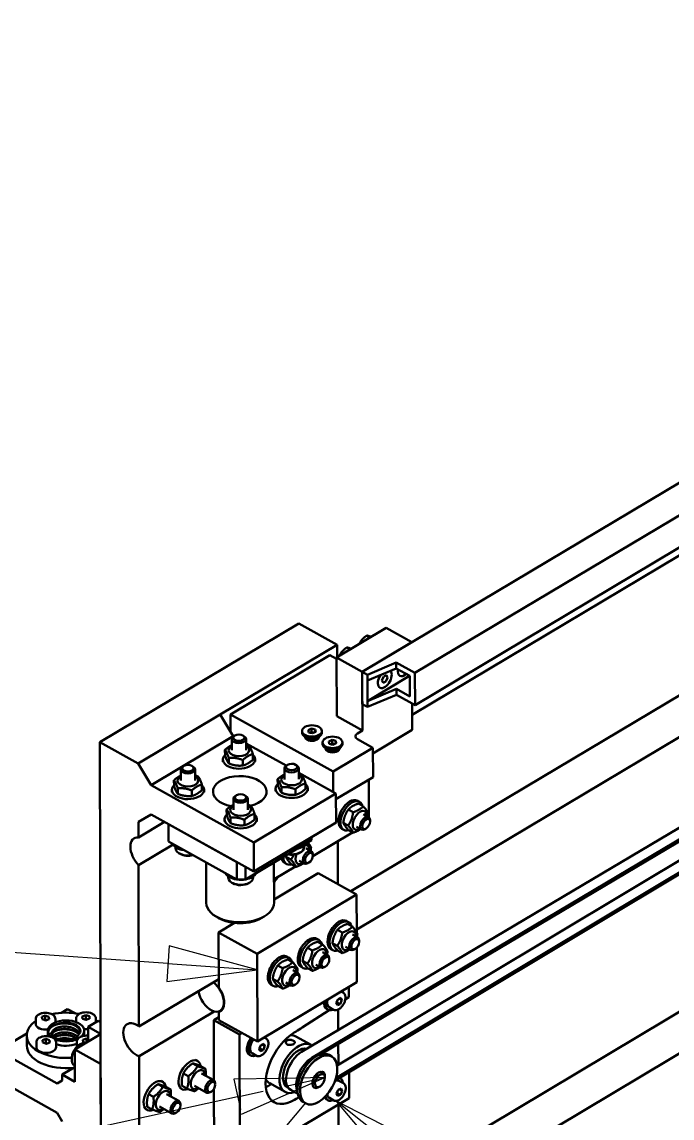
# Model space of a CAD drawing. Header units: millimetres. Extents: x -1901 to 2520, y -3919 to 1782.
# Drawn here: x 1790.1 to 1899.2, y 618.1 to 801.9 of the extents above; entities that cross this region are included whole.
import ezdxf

# ---------------------------------------------------------------- set-up
doc = ezdxf.new("R2010")
doc.units = ezdxf.units.MM
doc.header["$LTSCALE"] = 6
doc.layers.add('Symbol (ISO)', color=7, linetype='Continuous', lineweight=25)
doc.layers.add('Visible (ISO)', color=7, linetype='Continuous', lineweight=50)

# ---------------------------------------------------------------- blocks, each defined once
blk = doc.blocks.new('Balloon20')
at = {"layer": 'Symbol (ISO)'}
for p, q in [((302.432, 107.33), (282.254, 108.77)), ((302.468, 107.828), (302.397, 106.831)), ((304.926, 107.152), (302.468, 107.828)), ((302.432, 107.33), (304.926, 107.152)), ((302.397, 106.831), (304.926, 107.152))]:
    blk.add_line(p, q, dxfattribs=at)
at = {"layer": 'Symbol (ISO)', "flags": 128}
blk.add_lwpolyline([(302.397, 106.831), (304.926, 107.152)], dxfattribs=at)
at = {"layer": 'Symbol (ISO)'}
blk.add_solid([(302.397, 106.831), (304.926, 107.152), (302.468, 107.828), (302.397, 106.831)], dxfattribs=at)
blk = doc.blocks.new('Balloon21')
at = {"layer": 'Symbol (ISO)', "flags": 128}
blk.add_lwpolyline([(304.651, 101.48), (306.284, 103.438)], dxfattribs=at)
at = {"layer": 'Symbol (ISO)'}
blk.add_solid([(304.651, 101.48), (306.284, 103.438), (304.024, 102.258), (304.651, 101.48)], dxfattribs=at)
blk = doc.blocks.new('Balloon23')
at = {"layer": 'Symbol (ISO)'}
for p, q in [((305.536, 104.12), (304.272, 104.097)), ((304.272, 104.097), (304.458, 103.251)), ((306.821, 104.144), (305.604, 104.122)), ((305.772, 103.914), (306.821, 104.144)), ((305.909, 103.744), (306.821, 104.144)), ((304.379, 103.609), (283.775, 99.096)), ((304.379, 103.609), (305.097, 103.766))]:
    blk.add_line(p, q, dxfattribs=at)
at = {"layer": 'Symbol (ISO)', "flags": 128}
blk.add_lwpolyline([(304.486, 103.121), (306.821, 104.144)], dxfattribs=at)
at = {"layer": 'Symbol (ISO)'}
blk.add_solid([(304.486, 103.121), (306.821, 104.144), (304.272, 104.097), (304.486, 103.121)], dxfattribs=at)
blk = doc.blocks.new('Balloon30')
at = {"layer": 'Symbol (ISO)'}
for p, q in [((309.083, 101.938), (307.126, 103.493)), ((309.394, 102.33), (307.126, 103.493)), ((307.126, 103.493), (308.773, 101.547))]:
    blk.add_line(p, q, dxfattribs=at)
at = {"layer": 'Symbol (ISO)', "flags": 128}
blk.add_lwpolyline([(309.394, 102.33), (307.126, 103.493)], dxfattribs=at)
at = {"layer": 'Symbol (ISO)'}
blk.add_solid([(309.394, 102.33), (307.126, 103.493), (308.773, 101.547), (309.394, 102.33)], dxfattribs=at)

msp = doc.modelspace()

# ---------------------------------------------------------------- linework, layer by layer
at = {"layer": 'Visible (ISO)'}
for p, q in [((1847.187, 692.902), (2029.999, 801.903)), ((1856.039, 692.719), (2034.741, 799.269)), ((1856.054, 687.322), (2034.755, 793.872)), ((1982.797, 761.581), (1855.568, 685.721)), ((1994.586, 745.142), (1845.266, 656.11)), ((1997.659, 739.989), (1846.259, 649.717)), ((1837.005, 629.159), (1997.009, 724.115)), ((1838.729, 628.201), (1998.733, 723.157)), ((1840.082, 628.71), (1998.99, 723.014)), ((2000.235, 718.788), (1842.639, 624.383)), ((1999.979, 718.93), (1842.759, 624.75)), ((1998.859, 720.249), (1842.974, 626.869)), ((1836.528, 701.044), (1803.137, 681.136)), ((1836.528, 701.044), (1842.993, 697.453)), ((1851.225, 700.274), (1842.877, 695.297)), ((1848.538, 698.672), (1847.956, 698.995)), ((1855.535, 697.879), (1851.225, 700.274)), ((1842.993, 697.453), (1823.377, 685.756)), ((1842.999, 695.37), (1842.993, 697.453)), ((1845.199, 696.681), (1844.617, 697.004)), ((1846.806, 697.64), (1846.727, 697.684)), ((1847.187, 692.902), (1855.535, 697.879)), ((1841.769, 695.729), (1825.073, 685.775)), ((1842.878, 695.113), (1841.769, 695.729)), ((1842.877, 695.297), (1847.187, 692.902)), ((1842.904, 685.484), (1842.877, 695.297)), ((1843.467, 695.649), (1843.388, 695.693)), ((1848.05, 692.423), (1852.908, 694.458)), ((1852.911, 693.477), (1848.052, 691.442)), ((1852.908, 694.458), (1856.039, 692.719)), ((1852.908, 694.458), (1852.911, 693.477)), ((1855.18, 692.217), (1852.911, 693.477)), ((1847.214, 683.089), (1847.187, 692.902)), ((1847.187, 692.902), (1848.05, 692.423)), ((1847.202, 687.505), (1847.187, 692.902)), ((1848.052, 691.442), (1848.05, 692.423)), ((1848.062, 688.008), (1848.052, 691.442)), ((1848.062, 688.008), (1855.149, 692.234)), ((1850.501, 691.509), (1850.798, 692.132)), ((1850.681, 691.089), (1850.501, 691.509)), ((1851.158, 691.292), (1850.681, 691.089)), ((1850.798, 692.132), (1851.275, 692.335)), ((1851.455, 691.915), (1851.158, 691.292)), ((1851.275, 692.335), (1851.455, 691.915)), ((1855.189, 688.782), (1855.18, 692.217)), ((1856.039, 692.719), (1856.054, 687.322)), ((1848.062, 688.008), (1852.92, 690.043)), ((1852.92, 690.043), (1855.189, 688.782)), ((1852.92, 690.043), (1852.923, 689.061)), ((1848.064, 687.026), (1848.062, 688.008)), ((1852.923, 689.061), (1848.064, 687.026)), ((1856.054, 687.322), (1852.923, 689.061)), ((1855.563, 687.595), (1855.575, 683.16)), ((1823.377, 685.756), (1809.603, 677.544)), ((1825.538, 682.106), (1823.377, 685.756)), ((1825.081, 682.878), (1825.073, 685.775)), ((1825.073, 685.775), (1842.315, 676.197)), ((1848.064, 687.026), (1847.202, 687.505)), ((1847.214, 683.089), (1842.904, 685.484)), ((1811.765, 673.893), (1825.538, 682.106)), ((1825.538, 682.106), (1825.565, 682.091)), ((1825.825, 682.247), (1825.642, 682.14)), ((1827.164, 682.251), (1827.347, 682.145)), ((1837.093, 682.996), (1837.093, 682.706)), ((1838.119, 681.721), (1837.577, 682.034)), ((1838.114, 683.15), (1838.662, 683.395)), ((1838.206, 682.755), (1838.114, 683.15)), ((1838.847, 682.605), (1838.206, 682.755)), ((1838.662, 683.395), (1839.303, 683.245)), ((1838.664, 682.855), (1838.662, 683.395)), ((1839.396, 682.85), (1838.847, 682.605)), ((1839.304, 682.809), (1839.303, 683.245)), ((1839.303, 683.245), (1839.396, 682.85)), ((1839.397, 681.725), (1839.938, 682.04)), ((1840.417, 683.005), (1840.417, 682.715)), ((1846.379, 682.592), (1847.214, 683.089)), ((1855.575, 683.16), (1848.995, 679.237)), ((1979.951, 683.325), (1849.596, 605.602)), ((1803.137, 681.136), (1809.603, 677.544)), ((1803.137, 681.136), (1803.431, 573.194)), ((1825.301, 679.789), (1825.296, 681.653)), ((1827.701, 679.795), (1827.696, 681.66)), ((1827.698, 680.906), (1834.404, 677.18)), ((1837.858, 681.872), (1837.859, 681.559)), ((1839.658, 681.877), (1839.659, 681.564)), ((1840.541, 681.08), (1840.542, 680.79)), ((1841.571, 681.247), (1842.133, 681.481)), ((1841.641, 680.85), (1841.571, 681.247)), ((1842.273, 680.688), (1841.641, 680.85)), ((1842.134, 680.941), (1842.133, 681.481)), ((1842.133, 681.481), (1842.765, 681.319)), ((1842.835, 680.922), (1842.273, 680.688)), ((1842.315, 676.197), (1848.993, 680.178)), ((1842.765, 681.319), (1842.766, 680.893)), ((1842.765, 681.319), (1842.835, 680.922)), ((1843.865, 681.089), (1843.866, 680.799)), ((1848.993, 680.178), (1846.407, 681.615)), ((1849.006, 675.272), (1848.993, 680.178)), ((1824.16, 679.825), (1824.162, 678.902)), ((1824.787, 678.478), (1824.79, 677.555)), ((1828.844, 679.112), (1828.847, 678.188)), ((1841.567, 679.805), (1841.025, 680.118)), ((1841.306, 679.956), (1841.307, 679.644)), ((1842.846, 679.809), (1843.386, 680.125)), ((1843.106, 679.961), (1843.107, 679.649)), ((1809.603, 677.544), (1811.765, 673.893)), ((1816.742, 674.685), (1816.737, 676.55)), ((1817.266, 677.144), (1817.083, 677.037)), ((1818.605, 677.147), (1818.788, 677.042)), ((1819.142, 674.692), (1819.137, 676.556)), ((1823.806, 677.836), (1823.805, 678.214)), ((1827.13, 678.121), (1827.132, 677.198)), ((1829.206, 677.851), (1829.205, 678.229)), ((1834.14, 674.878), (1834.135, 676.743)), ((1834.664, 677.337), (1834.481, 677.23)), ((1836.003, 677.34), (1836.186, 677.234)), ((1836.54, 674.885), (1836.535, 676.749)), ((1983.023, 678.172), (1850.577, 599.201)), ((1815.601, 674.722), (1815.603, 673.799)), ((1832.998, 674.915), (1833.001, 673.992)), ((1836.537, 675.996), (1842.78, 672.527)), ((1842.324, 672.78), (1842.315, 676.197)), ((1842.783, 671.561), (1849.006, 675.272)), ((1848.298, 668.525), (1848.281, 674.84)), ((1811.765, 673.893), (1829.006, 664.315)), ((1815.247, 672.733), (1815.246, 673.111)), ((1816.228, 673.375), (1816.231, 672.452)), ((1818.571, 673.018), (1818.573, 672.095)), ((1820.285, 674.008), (1820.288, 673.085)), ((1820.647, 672.748), (1820.646, 673.126)), ((1832.645, 672.926), (1832.644, 673.304)), ((1833.626, 673.568), (1833.629, 672.645)), ((1835.968, 673.211), (1835.971, 672.288)), ((1837.683, 674.201), (1837.686, 673.278)), ((1838.045, 672.941), (1838.044, 673.319)), ((1825.581, 669.775), (1825.576, 671.639)), ((1826.105, 672.233), (1825.922, 672.127)), ((1827.444, 672.237), (1827.627, 672.131)), ((1827.981, 669.782), (1827.976, 671.646)), ((1842.78, 672.527), (1829.006, 664.315)), ((1842.793, 667.621), (1842.78, 672.527)), ((1846.386, 671.309), (1846.731, 671.117)), ((1824.44, 669.812), (1824.442, 668.889)), ((1845.667, 669.363), (1844.856, 669.813)), ((1847.354, 670.369), (1846.543, 670.819)), ((1811.778, 668.987), (1809.63, 667.731)), ((1809.63, 667.731), (1809.637, 665.153)), ((1809.637, 665.153), (1813.998, 667.753)), ((1811.778, 668.987), (1829.02, 659.408)), ((1814.658, 665.273), (1814.652, 667.39)), ((1814.681, 664.435), (1814.673, 667.379)), ((1814.673, 667.379), (1826.125, 661.017)), ((1824.086, 667.823), (1824.085, 668.201)), ((1825.067, 668.465), (1825.07, 667.542)), ((1827.41, 668.108), (1827.412, 667.185)), ((1829.02, 659.408), (1842.793, 667.621)), ((1829.124, 669.098), (1829.127, 668.175)), ((1829.486, 667.838), (1829.485, 668.216)), ((1844.829, 667.143), (1844.017, 667.593)), ((1847.382, 669.04), (1848.244, 668.561)), ((1848.502, 667.822), (1848.496, 668.038)), ((1838.9, 662), (1845.579, 665.983)), ((1843.764, 666.588), (1844.109, 666.397)), ((1845.677, 665.928), (1844.866, 666.379)), ((1846.217, 666.942), (1847.079, 666.463)), ((1847.842, 666.635), (1847.656, 666.526)), ((1815.441, 663.949), (1809.649, 660.496)), ((1814.658, 665.273), (1814.681, 664.435)), ((1814.681, 664.435), (1826.133, 658.073)), ((1827.589, 658.089), (1838.678, 664.701)), ((1829.006, 664.315), (1829.02, 659.408)), ((1837.471, 663.519), (1837.47, 663.719)), ((1838.678, 664.701), (1838.677, 665.166)), ((1843.102, 657.312), (1843.083, 664.494)), ((1815.873, 663.315), (1815.873, 663.515)), ((1816.654, 662.367), (1816.484, 662.465)), ((1835.229, 661.419), (1834.418, 661.869)), ((1836.695, 662.567), (1836.865, 662.666)), ((1837.782, 663.316), (1838.645, 662.837)), ((1838.902, 662.098), (1838.896, 662.314)), ((1809.649, 660.496), (1809.723, 633.411)), ((1820.979, 660.936), (1820.997, 654.177)), ((1826.133, 658.073), (1826.125, 661.017)), ((1827.589, 658.089), (1827.583, 660.207)), ((1832.379, 660.945), (1832.397, 654.208)), ((1832.386, 658.116), (1835.979, 660.259)), ((1834.164, 660.865), (1834.509, 660.673)), ((1836.077, 660.205), (1835.266, 660.655)), ((1836.617, 661.218), (1837.479, 660.739)), ((1838.242, 660.911), (1838.056, 660.802)), ((1824.712, 658.404), (1824.711, 658.605)), ((1828.912, 658.416), (1828.911, 658.616)), ((1839.778, 659.159), (1832.395, 654.757)), ((1839.778, 659.159), (1846.243, 655.567)), ((1825.493, 657.456), (1825.323, 657.555)), ((1826.133, 658.073), (1827.589, 658.089)), ((1828.136, 657.464), (1828.306, 657.563)), ((1846.243, 655.567), (1829.548, 645.613)), ((1846.26, 649.235), (1846.243, 655.567)), ((1823.081, 651.626), (1822.654, 651.872)), ((1825.78, 650.813), (1823.082, 649.204)), ((1830.327, 651.646), (1830.752, 651.894)), ((1844.56, 651.136), (1844.905, 650.945)), ((1823.082, 649.204), (1823.108, 639.973)), ((1823.082, 649.204), (1829.548, 645.613)), ((1843.841, 649.19), (1843.03, 649.641)), ((1845.528, 650.196), (1844.716, 650.647)), ((1839.552, 648.15), (1839.896, 647.958)), ((1840.519, 647.21), (1839.708, 647.661)), ((1843.002, 646.97), (1842.191, 647.421)), ((1845.556, 648.867), (1846.418, 648.388)), ((1846.675, 647.649), (1846.669, 647.865)), ((1829.548, 645.613), (1829.588, 630.893)), ((1838.832, 646.204), (1838.021, 646.655)), ((1840.547, 645.881), (1841.409, 645.402)), ((1841.938, 646.416), (1842.282, 646.224)), ((1843.85, 645.756), (1843.039, 646.207)), ((1844.39, 646.769), (1845.252, 646.29)), ((1846.016, 646.462), (1845.829, 646.353)), ((1846.283, 640.848), (1846.267, 646.668)), ((1833.824, 643.218), (1833.012, 643.668)), ((1834.543, 645.164), (1834.888, 644.972)), ((1835.51, 644.224), (1834.699, 644.674)), ((1836.929, 643.43), (1837.274, 643.238)), ((1837.994, 643.984), (1837.182, 644.435)), ((1839.382, 643.783), (1840.244, 643.304)), ((1841.007, 643.476), (1840.821, 643.367)), ((1841.667, 644.663), (1841.661, 644.879)), ((1835.539, 642.895), (1836.401, 642.416)), ((1836.658, 641.677), (1836.652, 641.892)), ((1838.842, 642.77), (1838.031, 643.22)), ((1809.723, 633.411), (1823.104, 641.39)), ((1829.588, 630.893), (1846.283, 640.848)), ((1831.921, 640.443), (1832.265, 640.252)), ((1832.985, 640.998), (1832.174, 641.448)), ((1833.833, 639.783), (1833.022, 640.234)), ((1834.373, 640.797), (1835.235, 640.318)), ((1835.999, 640.489), (1835.812, 640.381)), ((1844.949, 638.368), (1844.945, 640.05)), ((1842.833, 637.42), (1843.13, 638.043)), ((1843.13, 638.043), (1843.607, 638.246)), ((1843.281, 638.107), (1843.787, 637.826)), ((1843.607, 638.246), (1843.787, 637.826)), ((1843.982, 639.138), (1843.688, 639.301)), ((1844.949, 638.368), (1844.353, 637.977)), ((1796.708, 635.731), (1797.749, 636.352)), ((1798.989, 635.663), (1797.749, 636.352)), ((1823.119, 635.866), (1823.641, 636.177)), ((1823.729, 636.284), (1823.356, 636.061)), ((1841.629, 636.193), (1837.124, 633.241)), ((1841.428, 636.267), (1841.213, 636.386)), ((1842.379, 636.253), (1841.647, 636.66)), ((1843.013, 637.001), (1842.833, 637.42)), ((1842.889, 637.538), (1843.49, 637.204)), ((1843.49, 637.204), (1843.013, 637.001)), ((1843.169, 632.817), (1843.16, 636.276)), ((1843.787, 637.826), (1843.49, 637.204)), ((1792.391, 634.706), (1792.393, 633.871)), ((1793.423, 635.037), (1794.004, 635.255)), ((1793.459, 634.639), (1793.423, 635.037)), ((1794.076, 634.459), (1793.459, 634.639)), ((1794.004, 635.255), (1794.621, 635.076)), ((1794.006, 634.519), (1794.004, 635.255)), ((1794.657, 634.677), (1794.076, 634.459)), ((1794.621, 635.076), (1794.657, 634.677)), ((1794.622, 634.664), (1794.621, 635.076)), ((1795.691, 634.715), (1795.692, 634.119)), ((1799.178, 634.781), (1799.18, 634.168)), ((1800.21, 635.112), (1800.791, 635.331)), ((1800.246, 634.714), (1800.21, 635.112)), ((1800.864, 634.534), (1800.246, 634.714)), ((1800.791, 635.331), (1801.408, 635.151)), ((1800.793, 634.595), (1800.791, 635.331)), ((1801.445, 634.753), (1800.864, 634.534)), ((1801.201, 633.37), (1802.871, 634.365)), ((1801.408, 635.151), (1801.445, 634.753)), ((1801.41, 634.739), (1801.408, 635.151)), ((1802.478, 634.79), (1802.48, 634.132)), ((1803.265, 634.146), (1802.871, 634.365)), ((1822.342, 635.97), (1809.736, 628.454)), ((1822.262, 634.473), (1823.121, 634.986)), ((1822.289, 624.413), (1822.262, 634.473)), ((1822.262, 634.473), (1826.572, 632.079)), ((1823.119, 635.866), (1823.122, 634.485)), ((1823.122, 634.485), (1829.588, 630.893)), ((1794.431, 631.952), (1794.429, 632.688)), ((1800.551, 631.969), (1800.549, 632.705)), ((1801.201, 633.37), (1803.27, 632.22)), ((1801.208, 630.892), (1801.201, 633.37)), ((1835.768, 632.402), (1836.082, 632.589)), ((1786.063, 629.384), (1790.916, 632.277)), ((1790.896, 630.225), (1790.891, 631.942)), ((1792.5, 630.799), (1792.502, 629.965)), ((1793.532, 631.131), (1794.113, 631.349)), ((1793.568, 630.732), (1793.532, 631.131)), ((1794.186, 630.553), (1793.568, 630.732)), ((1794.113, 631.349), (1794.73, 631.169)), ((1794.115, 630.613), (1794.113, 631.349)), ((1794.767, 630.771), (1794.186, 630.553)), ((1794.73, 631.169), (1794.767, 630.771)), ((1794.732, 630.758), (1794.73, 631.169)), ((1795.8, 630.808), (1795.802, 629.974)), ((1803.271, 632.122), (1798.974, 629.56)), ((1799.287, 630.874), (1799.289, 630.04)), ((1800.319, 631.206), (1800.9, 631.424)), ((1800.356, 630.808), (1800.319, 631.206)), ((1800.834, 630.668), (1800.356, 630.808)), ((1800.9, 631.424), (1801.207, 631.335)), ((1800.902, 630.709), (1800.9, 631.424)), ((1826.997, 632.332), (1826.572, 632.079)), ((1826.572, 632.079), (1826.631, 610.491)), ((1830.191, 630.328), (1830.668, 630.531)), ((1830.668, 630.531), (1830.849, 630.112)), ((1831.043, 631.423), (1830.75, 631.586)), ((1836.029, 631.771), (1838.616, 630.334)), ((1843.185, 627.101), (1843.175, 630.545)), ((1795.977, 623.876), (1786.063, 629.384)), ((1803.284, 627.165), (1798.974, 629.56)), ((1798.974, 629.56), (1798.988, 624.163)), ((1799.734, 630.375), (1799.908, 630.476)), ((1829.441, 628.538), (1828.708, 628.945)), ((1829.894, 629.706), (1830.191, 630.328)), ((1830.074, 629.286), (1829.894, 629.706)), ((1829.95, 629.823), (1830.551, 629.489)), ((1830.551, 629.489), (1830.074, 629.286)), ((1830.343, 630.393), (1830.849, 630.112)), ((1830.849, 630.112), (1830.551, 629.489)), ((1798.432, 628.032), (1798.438, 627.831)), ((1798.878, 626.915), (1798.981, 626.858)), ((1803.337, 607.539), (1803.284, 627.165)), ((1809.736, 628.454), (1809.863, 581.744)), ((1818.75, 627.246), (1819.561, 626.796)), ((1819.54, 627.658), (1819.208, 627.842)), ((1828.489, 628.552), (1828.274, 628.672)), ((1841.633, 628.658), (1842.064, 628.419)), ((1843.276, 627.05), (1842.894, 627.262)), ((1796.833, 625.36), (1798.982, 626.641)), ((1796.836, 624.379), (1796.833, 625.36)), ((1798.988, 624.163), (1796.833, 625.36)), ((1817.185, 625.578), (1817.996, 625.127)), ((1820.078, 626.809), (1820.889, 626.358)), ((1820.191, 625.58), (1822.26, 624.431)), ((1840.928, 624.891), (1840.922, 625.142)), ((1844.995, 621.441), (1844.984, 625.787)), ((1795.99, 618.97), (1786.076, 624.477)), ((1796.836, 624.389), (1795.977, 623.876)), ((1795.977, 623.876), (1796.836, 624.379)), ((1812.906, 623.762), (1813.717, 623.312)), ((1813.697, 624.174), (1813.364, 624.358)), ((1814.234, 623.325), (1815.045, 622.874)), ((1816.948, 623.471), (1817.759, 623.02)), ((1819.025, 623.482), (1821.094, 622.333)), ((1822.517, 623.692), (1822.511, 623.908)), ((1831.802, 623.699), (1831.489, 623.512)), ((1831.659, 623.904), (1834.245, 622.467)), ((1834.653, 623.201), (1834.799, 623.12)), ((1840.089, 623.379), (1839.872, 623.252)), ((1844.023, 623.928), (1843.291, 624.335)), ((1843.509, 624.728), (1843.357, 624.813)), ((1811.342, 622.094), (1812.153, 621.643)), ((1814.348, 622.096), (1816.417, 620.947)), ((1816.918, 622.937), (1816.585, 623.122)), ((1821.858, 622.505), (1821.671, 622.396)), ((1822.32, 612.885), (1822.293, 622.953)), ((1826.631, 610.491), (1844.995, 621.441)), ((1836.391, 622.12), (1835.181, 622.792)), ((1842.421, 621.043), (1841.688, 621.45)), ((1842.874, 622.21), (1843.171, 622.833)), ((1843.054, 621.791), (1842.874, 622.21)), ((1842.93, 622.328), (1843.531, 621.994)), ((1843.531, 621.994), (1843.054, 621.791)), ((1843.171, 622.833), (1843.649, 623.036)), ((1843.323, 622.898), (1843.829, 622.617)), ((1843.829, 622.617), (1843.531, 621.994)), ((1843.649, 623.036), (1843.829, 622.617)), ((1811.074, 619.453), (1810.742, 619.638)), ((1811.105, 619.987), (1811.916, 619.536)), ((1813.182, 619.998), (1815.251, 618.849)), ((1816.674, 620.208), (1816.668, 620.424)), ((1836.112, 621.304), (1835.799, 621.117)), ((1837.262, 620.791), (1837.693, 620.551)), ((1841.47, 621.057), (1841.254, 621.176)), ((1843.236, 608.146), (1843.203, 620.372)), ((1796.855, 617.51), (1795.99, 618.97)), ((1816.014, 619.021), (1815.828, 618.912))]:
    msp.add_line(p, q, dxfattribs=at)
for centre, major_axis, ratio, start_param, end_param in [((1850.978, 691.712), (0.807, 1.453), 0.5697639, 1.4298044, 6.1060107), ((1854.317, 693.703), (-0.807, -1.453), 0.5697639, 5.2705692, 7.2958014), ((1826.496, 681.656), (-1.2, -0.003), 0.5755904, 5.5023388, 10.2056245), ((1838.755, 682.711), (1.662, 0.005), 0.5755904, 3.1415927, 6.2831853), ((1838.757, 682.019), (1.2, 0.003), 0.5755904, 3.0991688, 6.3256092), ((1847.241, 682.113), (-1.2, -0.003), 0.5755904, 5.5123205, 7.0831168), ((1826.501, 679.792), (-1.74, -0.005), 0.5755904, 5.4734017, 10.2345615), ((1838.757, 682.087), (-0.9, -0.002), 0.5755904, 0.7808465, 2.3607461), ((1842.204, 680.795), (1.662, 0.005), 0.5755904, 3.1415927, 6.2831853), ((1826.505, 678.222), (2.7, 0.007), 0.5755904, 2.620237, 6.804541), ((1842.206, 680.103), (1.2, 0.003), 0.5755904, 3.0991688, 6.3256092), ((1842.205, 680.172), (-0.9, -0.002), 0.5755904, 0.7808465, 2.3607461), ((1817.937, 676.553), (-1.2, -0.003), 0.5755904, 5.5023388, 10.2056245), ((1835.335, 676.746), (-1.2, -0.003), 0.5755904, 5.5023388, 10.2056245), ((1817.942, 674.689), (-1.74, -0.005), 0.5755904, 5.4734017, 10.2345615), ((1826.646, 672.837), (-4.5, -0.012), 0.5755904, 1.9801805, 7.5192281), ((1835.34, 674.881), (-1.74, -0.005), 0.5755904, 5.4734017, 10.2345615), ((1817.946, 673.119), (2.7, 0.007), 0.5755904, 2.620237, 6.804541), ((1835.344, 673.311), (2.7, 0.007), 0.5755904, 2.620237, 6.804541), ((1826.776, 671.643), (-1.2, -0.003), 0.5755904, 5.5023388, 10.2056245), ((1845.075, 668.949), (-1.311, -2.36), 0.5697639, 3.1415927, 6.2831853), ((1845.42, 668.757), (-1.311, -2.36), 0.5697639, 2.6252669, 6.7995111), ((1826.781, 669.778), (-1.74, -0.005), 0.5755904, 5.4734017, 10.2345615), ((1846.799, 667.991), (0.845, 1.521), 0.5697639, 5.4734017, 10.2345615), ((1826.785, 668.208), (2.7, 0.007), 0.5755904, 2.620237, 6.804541), ((1847.661, 667.512), (0.583, 1.049), 0.5697639, 5.5171202, 10.190843), ((1810.505, 662.346), (-1.582, 2.654), 0.5865704, 5.89154, 8.2354529), ((1817.97, 664.498), (-2.7, -0.007), 0.5755904, 0.2919108, 1.3079522), ((1835.368, 664.691), (2.7, 0.007), 0.5755904, 5.0150753, 6.0095657), ((1837.2, 662.267), (0.845, 1.521), 0.5697639, 5.4734017, 6.6837903), ((1817.973, 663.32), (-2.1, -0.006), 0.5755904, 0, 1.9322685), ((1817.974, 663.124), (-1.86, -0.005), 0.5755904, 0.7808465, 2.0154708), ((1835.82, 663.033), (-1.311, -2.36), 0.5697639, 5.5046859, 6.7995111), ((1835.371, 663.317), (-1.86, -0.005), 0.5755904, 1.1916094, 2.3607461), ((1835.371, 663.513), (2.1, 0.006), 0.5755904, 4.4096799, 6.2831853), ((1837.2, 662.267), (-0.845, -1.521), 0.5697639, 4.9699964, 7.0929689), ((1838.062, 661.788), (0.583, 1.049), 0.5697639, 5.5171202, 10.190843), ((1835.476, 663.225), (-1.311, -2.36), 0.5697639, 5.6855569, 6.2831853), ((1826.809, 659.587), (-2.7, -0.007), 0.5755904, 0.2919108, 1.3079522), ((1826.812, 658.41), (-2.1, -0.006), 0.5755904, 0, 3.1415927), ((1826.809, 659.587), (2.7, 0.007), 0.5755904, 5.0150753, 6.0095657), ((1831.392, 659.169), (-1.457, -2.622), 0.5697639, 1.2702453, 1.6129605), ((1826.812, 658.214), (-1.86, -0.005), 0.5755904, 0.7808465, 2.3607461), ((1826.809, 659.587), (2.7, 0.007), 0.5755904, 4.4800478, 4.9737968), ((1826.697, 654.193), (-5.7, -0.015), 0.5755904, 0, 3.1415927), ((1826.698, 653.702), (-5.1, -0.014), 0.5755904, 0.7808465, 2.3607461), ((1843.249, 648.776), (-1.311, -2.36), 0.5697639, 3.1415927, 6.2831853), ((1843.594, 648.585), (-1.311, -2.36), 0.5697639, 2.6252669, 6.7995111), ((1844.973, 647.818), (0.845, 1.521), 0.5697639, 5.4734017, 10.2345615), ((1838.24, 645.79), (-1.311, -2.36), 0.5697639, 3.1415926, 6.2831853), ((1838.585, 645.598), (-1.311, -2.36), 0.5697639, 2.6252669, 6.7995111), ((1845.835, 647.339), (0.583, 1.049), 0.5697639, 5.5171202, 10.190843), ((1833.232, 642.803), (-1.311, -2.36), 0.5697639, 3.1415926, 6.2831853), ((1833.577, 642.612), (-1.311, -2.36), 0.5697639, 2.6252669, 6.7995111), ((1839.964, 644.832), (0.845, 1.521), 0.5697639, 5.4734017, 10.2345615), ((1840.827, 644.353), (0.583, 1.049), 0.5697639, 5.5171202, 10.190843), ((1834.956, 641.846), (0.845, 1.521), 0.5697639, 5.4734017, 10.2345615), ((1835.818, 641.367), (0.583, 1.049), 0.5697639, 5.5171202, 10.190843), ((1821.82, 638.638), (1.536, -2.577), 0.5865704, 4.1074946, 8.458876), ((1821.82, 638.638), (1.582, -2.654), 0.5865704, 6.114531, 8.0124619), ((1842.448, 638.102), (-0.801, -1.442), 0.5697639, 5.1419909, 6.2831853), ((1842.448, 638.102), (1.02, 1.836), 0.5697639, 5.616239, 5.7583305), ((1842.232, 638.222), (-1.02, -1.836), 0.5697639, 5.3656269, 6.2831853), ((1842.448, 638.102), (-1.02, -1.836), 0.5697639, 5.2183484, 6.9501317), ((1797.491, 631.96), (-6.6, -0.018), 0.5755904, 5.5938655, 7.996039), ((1797.489, 632.696), (3.06, 0.008), 0.5755904, 5.7138557, 10.0187762), ((1797.491, 631.96), (-6.6, -0.018), 0.5755904, 4.3683821, 5.0799578), ((1797.489, 632.696), (2.4, 0.007), 0.5755904, 5.7694482, 8.3967855), ((1797.491, 631.96), (-6.6, -0.018), 0.5755904, 3.7940437, 3.8540902), ((1794.043, 633.876), (-1.65, -0.004), 0.5755904, 0, 1.8277911), ((1797.489, 632.696), (-3, -0.008), 0.5755904, 0.1245534, 0.6461899), ((1800.83, 633.951), (-1.65, -0.004), 0.5755904, 1.3669578, 1.7965493), ((1809.299, 631.172), (-1.582, 2.654), 0.5865704, 5.297284, 8.8297089), ((1835.784, 626.76), (-3.351, -6.032), 0.5697639, 3.9175431, 7.0591358), ((1836.015, 657.121), (-14.569, -26.225), 0.5697639, 0.7759504, 0.8259088), ((1797.491, 631.96), (-3.06, -0.008), 0.5755904, 0, 0.0781522), ((1797.489, 632.696), (-3, -0.008), 0.5755904, 0.84794, 1.4753096), ((1797.489, 632.696), (3.06, 0.008), 0.5755904, 4.0428253, 5.4173918), ((1797.491, 631.96), (3.06, 0.008), 0.5755904, 4.1255464, 5.3384704), ((1799.898, 628.751), (1.02, 1.836), 0.5697639, 0.1170246, 1.4348763), ((1797.491, 631.96), (3.06, 0.008), 0.5755904, 6.2305554, 6.2831853), ((1829.294, 630.507), (-1.02, -1.836), 0.5697639, 4.4816025, 6.2831853), ((1829.509, 630.388), (-1.02, -1.836), 0.5697639, 4.4816025, 6.9501317), ((1829.509, 630.388), (-0.801, -1.442), 0.5697639, 4.4169835, 6.2831853), ((1829.509, 630.388), (1.02, 1.836), 0.5697639, 5.616239, 5.7583305), ((1836.43, 626.401), (2.185, 3.934), 0.5697639, 6.2014141, 10.0060321), ((1833.844, 627.837), (2.185, 3.934), 0.5697639, 0, 0.3553302), ((1797.496, 630.243), (-6.6, -0.018), 0.5755904, 0, 1.7646047), ((1794.152, 629.969), (1.65, 0.004), 0.5755904, 3.1415927, 6.2831853), ((1799.898, 628.751), (-1.02, -1.836), 0.5697639, 4.5993201, 6.2831853), ((1799.726, 628.846), (0.903, 1.626), 0.5697639, 0.7660651, 2.3755276), ((1800.939, 630.045), (-1.65, -0.004), 0.5755904, 0, 0.0184702), ((1836.43, 626.401), (1.777, 3.199), 0.5697639, 0.1409913, 3.1415927), ((1837.007, 626.08), (-1.826, -3.288), 0.5697639, 3.9151741, 6.2831853), ((1839.448, 624.724), (2.185, 3.934), 0.5697639, 0, 3.1415927), ((1818.229, 625.298), (1.311, 2.36), 0.5697639, 5.6764405, 10.049107), ((1838.731, 625.122), (-1.826, -3.288), 0.5697639, 3.9151741, 5.9007544), ((1819.608, 624.531), (0.845, 1.521), 0.5697639, 5.4734017, 10.2345615), ((1839.879, 624.485), (-0.728, -1.311), 0.5697639, 4.5610442, 7.0492504), ((1839.879, 624.485), (0.728, 1.311), 0.5697639, 5.5171202, 10.190843), ((1839.879, 624.485), (0.728, 1.311), 0.5697639, 5.5171202, 6.4156346), ((1812.385, 621.813), (1.311, 2.36), 0.5697639, 5.6764405, 10.049107), ((1821.677, 623.382), (0.583, 1.049), 0.5697639, 5.5171202, 10.190843), ((1833.844, 627.837), (-2.185, -3.934), 0.5697639, 5.9278551, 6.2831853), ((1831.473, 629.154), (-3.351, -6.032), 0.5697639, 0.6778451, 0.7759504), ((1831.869, 599.167), (14.569, 26.225), 0.5697639, 0.7707295, 0.7759504), ((1842.489, 622.892), (0.801, 1.442), 0.5697639, 0, 0.6653518), ((1842.489, 622.892), (1.02, 1.836), 0.5697639, 5.616239, 6.4421368), ((1813.765, 621.047), (0.845, 1.521), 0.5697639, 5.4734017, 10.2345615), ((1836.179, 596.772), (14.569, 26.225), 0.5697639, 0.7540716, 0.7759504), ((1842.274, 623.012), (-1.02, -1.836), 0.5697639, 5.8361117, 6.2831853), ((1842.489, 622.892), (-1.02, -1.836), 0.5697639, 5.6484685, 6.9501317), ((1842.489, 622.892), (-0.801, -1.442), 0.5697639, 5.5715019, 6.2831853), ((1815.834, 619.898), (0.583, 1.049), 0.5697639, 5.5171202, 10.190843)]:
    msp.add_ellipse(centre, major_axis=major_axis, ratio=ratio, start_param=start_param, end_param=end_param, dxfattribs=at)
for centre, major_axis, ratio in [((1838.755, 683), (-1.662, -0.005), 0.5755904), ((1826.495, 681.867), (-0.942, -0.003), 0.5755904), ((1842.203, 681.084), (1.662, 0.005), 0.5755904), ((1817.937, 676.764), (-0.942, -0.003), 0.5755904), ((1835.334, 676.957), (-0.942, -0.003), 0.5755904), ((1826.775, 671.853), (-0.942, -0.003), 0.5755904), ((1847.847, 667.409), (0.458, 0.824), 0.5697639), ((1838.247, 661.685), (0.458, 0.824), 0.5697639), ((1846.02, 647.237), (0.458, 0.824), 0.5697639), ((1841.012, 644.25), (0.458, 0.824), 0.5697639), ((1836.003, 641.264), (0.458, 0.824), 0.5697639), ((1839.879, 624.485), (2.185, 3.934), 0.5697639), ((1840.094, 624.365), (-0.583, -1.049), 0.5697639), ((1821.862, 623.279), (0.458, 0.824), 0.5697639), ((1816.019, 619.795), (0.458, 0.824), 0.5697639)]:
    msp.add_ellipse(centre, major_axis=major_axis, ratio=ratio, dxfattribs=at)
for points, weights in [([(1847.956, 698.995), (1847.144, 698.449), (1846.727, 697.684)], [1, 1.15470053838, 1]), ([(1848.697, 698.767), (1848.221, 698.944), (1847.956, 698.995)], [1.05085336534, 1.12262214397, 1]), ([(1844.617, 697.004), (1843.805, 696.458), (1843.388, 695.693)], [1, 1.15470053838, 1]), ([(1845.358, 696.776), (1844.882, 696.954), (1844.617, 697.004)], [1.05085336534, 1.12262214397, 1]), ([(1846.727, 697.684), (1846.703, 697.624), (1846.681, 697.565)], [1, 1.01130099009, 1.02095088861]), ([(1843.388, 695.693), (1843.364, 695.633), (1843.342, 695.574)], [1, 1.01130099009, 1.02095088861]), ([(1838.664, 682.855), (1838.535, 682.759), (1838.422, 682.705)], [1, 1.06733223481, 1.07605278162]), ([(1839.096, 682.716), (1838.893, 682.743), (1838.664, 682.855)], [1.06668539196, 1.10607188343, 1]), ([(1824.16, 679.825), (1824.765, 680.377), (1825.299, 680.619)], [1, 1.10454134278, 1.06779174417]), ([(1827.699, 680.641), (1827.945, 680.566), (1828.216, 680.459)], [1.05074494913, 1.0319858705, 1]), ([(1828.216, 680.459), (1828.529, 680.071), (1828.844, 679.112)], [1, 1.15470053838, 1]), ([(1842.134, 680.941), (1841.996, 680.843), (1841.876, 680.79)], [1, 1.07074142333, 1.07678560608]), ([(1842.537, 680.798), (1842.349, 680.831), (1842.134, 680.941)], [1.07070959268, 1.10001429609, 1]), ([(1824.787, 678.478), (1824.473, 679.438), (1824.16, 679.825)], [1, 1.15470053838, 1]), ([(1824.162, 678.902), (1824.477, 677.942), (1824.79, 677.555)], [1, 1.15470053838, 1]), ([(1827.13, 678.121), (1825.958, 678.586), (1824.787, 678.478)], [1, 1.15470053838, 1]), ([(1828.844, 679.112), (1827.986, 678.903), (1827.13, 678.121)], [1, 1.15470053838, 1]), ([(1824.79, 677.555), (1825.962, 677.09), (1827.132, 677.198)], [1, 1.15470053838, 1]), ([(1827.132, 677.198), (1827.99, 677.407), (1828.847, 678.188)], [1, 1.15470053838, 1]), ([(1815.601, 674.722), (1816.206, 675.274), (1816.74, 675.516)], [1, 1.10454134278, 1.06779174417]), ([(1816.228, 673.375), (1815.914, 674.335), (1815.601, 674.722)], [1, 1.15470053838, 1]), ([(1819.14, 675.537), (1819.386, 675.463), (1819.658, 675.355)], [1.05074494913, 1.0319858705, 1]), ([(1819.658, 675.355), (1819.971, 674.968), (1820.285, 674.008)], [1, 1.15470053838, 1]), ([(1832.998, 674.915), (1833.604, 675.467), (1834.138, 675.709)], [1, 1.10454134278, 1.06779174417]), ([(1833.626, 673.568), (1833.312, 674.528), (1832.998, 674.915)], [1, 1.15470053838, 1]), ([(1836.538, 675.73), (1836.784, 675.656), (1837.055, 675.548)], [1.05074494913, 1.0319858705, 1]), ([(1837.055, 675.548), (1837.368, 675.161), (1837.683, 674.201)], [1, 1.15470053838, 1]), ([(1815.603, 673.799), (1815.918, 672.839), (1816.231, 672.452)], [1, 1.15470053838, 1]), ([(1818.571, 673.018), (1817.399, 673.483), (1816.228, 673.375)], [1, 1.15470053838, 1]), ([(1820.285, 674.008), (1819.427, 673.8), (1818.571, 673.018)], [1, 1.15470053838, 1]), ([(1818.573, 672.095), (1819.431, 672.304), (1820.288, 673.085)], [1, 1.15470053838, 1]), ([(1833.001, 673.992), (1833.316, 673.032), (1833.629, 672.645)], [1, 1.15470053838, 1]), ([(1835.968, 673.211), (1834.797, 673.676), (1833.626, 673.568)], [1, 1.15470053838, 1]), ([(1837.683, 674.201), (1836.825, 673.992), (1835.968, 673.211)], [1, 1.15470053838, 1]), ([(1835.971, 672.288), (1836.829, 672.497), (1837.686, 673.278)], [1, 1.15470053838, 1]), ([(1816.231, 672.452), (1817.403, 671.987), (1818.573, 672.095)], [1, 1.15470053838, 1]), ([(1833.629, 672.645), (1834.801, 672.18), (1835.971, 672.288)], [1, 1.15470053838, 1]), ([(1824.44, 669.812), (1825.045, 670.364), (1825.579, 670.606)], [1, 1.10454134278, 1.06779174417]), ([(1825.067, 668.465), (1824.753, 669.425), (1824.44, 669.812)], [1, 1.15470053838, 1]), ([(1827.979, 670.627), (1828.225, 670.553), (1828.496, 670.445)], [1.05074494913, 1.0319858705, 1]), ([(1828.496, 670.445), (1828.81, 670.058), (1829.124, 669.098)], [1, 1.15470053838, 1]), ([(1844.856, 669.813), (1844.185, 668.843), (1844.017, 667.593)], [1, 1.15470053838, 1]), ([(1844.829, 667.143), (1845.499, 668.113), (1845.667, 669.363)], [1, 1.15470053838, 1]), ([(1846.543, 670.819), (1845.448, 670.456), (1844.856, 669.813)], [1, 1.15470053838, 1]), ([(1845.667, 669.363), (1846.762, 669.726), (1847.354, 670.369)], [1, 1.15470053838, 1]), ([(1847.354, 670.369), (1848.03, 669.622), (1848.202, 669.154)], [1, 1.15470053838, 1]), ([(1848.202, 669.154), (1848.165, 668.877), (1848.112, 668.634)], [1, 1.0306556017, 1.04916171866]), ([(1824.442, 668.889), (1824.757, 667.929), (1825.07, 667.542)], [1, 1.15470053838, 1]), ([(1827.41, 668.108), (1826.238, 668.573), (1825.067, 668.465)], [1, 1.15470053838, 1]), ([(1825.07, 667.542), (1826.242, 667.077), (1827.412, 667.185)], [1, 1.15470053838, 1]), ([(1829.124, 669.098), (1828.266, 668.889), (1827.41, 668.108)], [1, 1.15470053838, 1]), ([(1827.412, 667.185), (1828.27, 667.393), (1829.127, 668.175)], [1, 1.15470053838, 1]), ([(1844.017, 667.593), (1844.19, 667.126), (1844.866, 666.379)], [1, 1.15470053838, 1]), ([(1845.677, 665.928), (1845.504, 666.396), (1844.829, 667.143)], [1, 1.15470053838, 1]), ([(1846.934, 666.543), (1846.462, 666.189), (1845.677, 665.928)], [1.06646153698, 1.10637175033, 1]), ([(1838.038, 664.319), (1838.462, 663.81), (1838.602, 663.431)], [1.05164724531, 1.12193878583, 1]), ([(1834.468, 662.191), (1834.44, 662.037), (1834.418, 661.869)], [1.03222921623, 1.01827298428, 1]), ([(1834.418, 661.869), (1834.59, 661.402), (1835.266, 660.655)], [1, 1.15470053838, 1]), ([(1835.229, 661.419), (1835.525, 661.848), (1835.706, 662.264)], [1, 1.06295848339, 1.07467253451]), ([(1838.602, 663.431), (1838.565, 663.153), (1838.512, 662.91)], [1, 1.0306556017, 1.04916171866]), ([(1836.077, 660.205), (1835.904, 660.672), (1835.229, 661.419)], [1, 1.15470053838, 1]), ([(1837.334, 660.82), (1836.863, 660.465), (1836.077, 660.205)], [1.06646153698, 1.10637175033, 1]), ([(1843.03, 649.641), (1842.359, 648.671), (1842.191, 647.421)], [1, 1.15470053838, 1]), ([(1843.002, 646.97), (1843.673, 647.941), (1843.841, 649.19)], [1, 1.15470053838, 1]), ([(1844.716, 650.647), (1843.622, 650.284), (1843.03, 649.641)], [1, 1.15470053838, 1]), ([(1843.841, 649.19), (1844.936, 649.554), (1845.528, 650.196)], [1, 1.15470053838, 1]), ([(1845.528, 650.196), (1846.203, 649.449), (1846.376, 648.982)], [1, 1.15470053838, 1]), ([(1846.376, 648.982), (1846.338, 648.705), (1846.286, 648.462)], [1, 1.0306556017, 1.04916171866]), ([(1839.708, 647.661), (1838.613, 647.297), (1838.021, 646.655)], [1, 1.15470053838, 1]), ([(1838.832, 646.204), (1839.927, 646.567), (1840.519, 647.21)], [1, 1.15470053838, 1]), ([(1840.519, 647.21), (1841.195, 646.463), (1841.367, 645.996)], [1, 1.15470053838, 1]), ([(1842.191, 647.421), (1842.364, 646.953), (1843.039, 646.207)], [1, 1.15470053838, 1]), ([(1838.021, 646.655), (1837.35, 645.684), (1837.182, 644.435)], [1, 1.15470053838, 1]), ([(1837.994, 643.984), (1838.664, 644.954), (1838.832, 646.204)], [1, 1.15470053838, 1]), ([(1841.367, 645.996), (1841.33, 645.718), (1841.277, 645.475)], [1, 1.0306556017, 1.04916171866]), ([(1843.85, 645.756), (1843.678, 646.223), (1843.002, 646.97)], [1, 1.15470053838, 1]), ([(1845.107, 646.371), (1844.636, 646.017), (1843.85, 645.756)], [1.06646153698, 1.10637175033, 1]), ([(1833.012, 643.668), (1832.342, 642.698), (1832.174, 641.448)], [1, 1.15470053838, 1]), ([(1834.699, 644.674), (1833.604, 644.311), (1833.012, 643.668)], [1, 1.15470053838, 1]), ([(1833.824, 643.218), (1834.919, 643.581), (1835.51, 644.224)], [1, 1.15470053838, 1]), ([(1835.51, 644.224), (1836.186, 643.477), (1836.359, 643.009)], [1, 1.15470053838, 1]), ([(1837.182, 644.435), (1837.355, 643.967), (1838.031, 643.22)], [1, 1.15470053838, 1]), ([(1838.842, 642.77), (1838.669, 643.237), (1837.994, 643.984)], [1, 1.15470053838, 1]), ([(1832.985, 640.998), (1833.656, 641.968), (1833.824, 643.218)], [1, 1.15470053838, 1]), ([(1836.359, 643.009), (1836.321, 642.732), (1836.269, 642.489)], [1, 1.0306556017, 1.04916171866]), ([(1840.099, 643.385), (1839.627, 643.03), (1838.842, 642.77)], [1.06646153698, 1.10637175033, 1]), ([(1832.174, 641.448), (1832.346, 640.981), (1833.022, 640.234)], [1, 1.15470053838, 1]), ([(1833.833, 639.783), (1833.661, 640.251), (1832.985, 640.998)], [1, 1.15470053838, 1]), ([(1835.09, 640.398), (1834.619, 640.044), (1833.833, 639.783)], [1.06646153698, 1.10637175033, 1]), ([(1794.006, 634.519), (1793.984, 634.505), (1793.963, 634.492)], [1, 1.01011382886, 1.01890523784]), ([(1794.103, 634.469), (1794.056, 634.492), (1794.006, 634.519)], [1.03805371247, 1.02221770857, 1]), ([(1800.793, 634.595), (1800.771, 634.58), (1800.751, 634.567)], [1, 1.01011382886, 1.01890523784]), ([(1800.89, 634.544), (1800.843, 634.567), (1800.793, 634.595)], [1.03805371247, 1.02221770857, 1]), ([(1794.115, 630.613), (1794.093, 630.599), (1794.072, 630.586)], [1, 1.01011382886, 1.01890523784]), ([(1794.212, 630.562), (1794.165, 630.585), (1794.115, 630.613)], [1.03805371247, 1.02221770857, 1]), ([(1796.917, 631), (1797.22, 631.019), (1797.528, 631.002)], [0.975644470056, 0.974550914758, 0.983747726501]), ([(1818.75, 627.246), (1817.716, 626.552), (1817.185, 625.578)], [1, 1.15470053838, 1]), ([(1820.078, 626.809), (1819.162, 627.167), (1818.75, 627.246)], [1, 1.15470053838, 1]), ([(1817.185, 625.578), (1816.815, 624.664), (1816.948, 623.471)], [1, 1.15470053838, 1]), ([(1817.759, 623.02), (1818.129, 623.934), (1817.996, 625.127)], [1, 1.15470053838, 1]), ([(1817.996, 625.127), (1819.03, 625.822), (1819.561, 626.796)], [1, 1.15470053838, 1]), ([(1819.561, 626.796), (1820.476, 626.437), (1820.889, 626.358)], [1, 1.15470053838, 1]), ([(1820.889, 626.358), (1820.963, 625.692), (1820.9, 625.186)], [1, 1.0807965364, 1.07719672405]), ([(1840.091, 625.346), (1839.813, 625.181), (1839.25, 625.093)], [5.75, 5.74999999999, 5.11111111113]), ([(1840.502, 625.839), (1840.37, 625.512), (1840.091, 625.346)], [5.11111111113, 5.74999999999, 5.75]), ([(1812.906, 623.762), (1811.872, 623.068), (1811.342, 622.094)], [1, 1.15470053838, 1]), ([(1812.153, 621.643), (1813.187, 622.338), (1813.717, 623.312)], [1, 1.15470053838, 1]), ([(1814.234, 623.325), (1813.319, 623.683), (1812.906, 623.762)], [1, 1.15470053838, 1]), ([(1813.717, 623.312), (1814.633, 622.953), (1815.045, 622.874)], [1, 1.15470053838, 1]), ([(1811.342, 622.094), (1810.972, 621.18), (1811.105, 619.987)], [1, 1.15470053838, 1]), ([(1811.916, 619.536), (1812.286, 620.45), (1812.153, 621.643)], [1, 1.15470053838, 1]), ([(1815.045, 622.874), (1815.12, 622.208), (1815.057, 621.702)], [1, 1.0807965364, 1.07719672405]), ([(1819.087, 622.582), (1818.675, 622.662), (1817.759, 623.02)], [1, 1.15470053838, 1]), ([(1819.741, 623.085), (1819.462, 622.834), (1819.087, 622.582)], [1.06842189833, 1.05107077358, 1]), ([(1813.244, 619.098), (1812.831, 619.178), (1811.916, 619.536)], [1, 1.15470053838, 1]), ([(1813.898, 619.601), (1813.619, 619.35), (1813.244, 619.098)], [1.06842189833, 1.05107077358, 1])]:
    msp.add_rational_spline(points, weights, degree=2, dxfattribs=at)
for points, knots in [([(1843.982, 639.138), (1844.071, 639.088), (1844.147, 639.018), (1844.273, 638.842), (1844.319, 638.735), (1844.38, 638.485), (1844.39, 638.339), (1844.369, 638.029), (1844.336, 637.865), (1844.235, 637.538), (1844.165, 637.375), (1843.997, 637.066), (1843.898, 636.92), (1843.679, 636.657), (1843.559, 636.541), (1843.307, 636.349), (1843.175, 636.274), (1842.91, 636.179), (1842.777, 636.159), (1842.554, 636.18), (1842.462, 636.207), (1842.379, 636.253)], [2.7264172, 2.7264172, 2.7264172, 2.7264172, 2.9904343, 2.9904343, 3.279205, 3.279205, 3.6078862, 3.6078862, 3.9470569, 3.9470569, 4.2833067, 4.2833067, 4.6178828, 4.6178828, 4.9538744, 4.9538744, 5.2929307, 5.2929307, 5.6234305, 5.6234305, 5.8680098, 5.8680098, 5.8680098, 5.8680098]), ([(1792.391, 634.706), (1792.39, 634.808), (1792.414, 634.91), (1792.507, 635.107), (1792.578, 635.201), (1792.768, 635.378), (1792.89, 635.458), (1793.171, 635.592), (1793.33, 635.644), (1793.665, 635.715), (1793.841, 635.734), (1794.193, 635.738), (1794.369, 635.723), (1794.705, 635.659), (1794.865, 635.611), (1795.156, 635.482), (1795.286, 635.403), (1795.497, 635.216), (1795.58, 635.109), (1795.67, 634.903), (1795.69, 634.809), (1795.691, 634.715)], [2.1452995, 2.1452995, 2.1452995, 2.1452995, 2.4106856, 2.4106856, 2.7001144, 2.7001144, 3.0283432, 3.0283432, 3.3671606, 3.3671606, 3.7033215, 3.7033215, 4.0378855, 4.0378855, 4.3738196, 4.3738196, 4.7125665, 4.7125665, 5.0423713, 5.0423713, 5.2868922, 5.2868922, 5.2868922, 5.2868922]), ([(1799.178, 634.781), (1799.178, 634.883), (1799.202, 634.985), (1799.294, 635.183), (1799.366, 635.276), (1799.555, 635.453), (1799.677, 635.533), (1799.958, 635.667), (1800.117, 635.719), (1800.453, 635.791), (1800.629, 635.81), (1800.98, 635.813), (1801.156, 635.798), (1801.493, 635.734), (1801.653, 635.686), (1801.943, 635.558), (1802.073, 635.478), (1802.284, 635.291), (1802.367, 635.184), (1802.457, 634.978), (1802.478, 634.884), (1802.478, 634.79)], [2.1452995, 2.1452995, 2.1452995, 2.1452995, 2.4106856, 2.4106856, 2.7001144, 2.7001144, 3.0283432, 3.0283432, 3.3671606, 3.3671606, 3.7033215, 3.7033215, 4.0378855, 4.0378855, 4.3738196, 4.3738196, 4.7125665, 4.7125665, 5.0423713, 5.0423713, 5.2868922, 5.2868922, 5.2868922, 5.2868922]), ([(1794.513, 632.474), (1794.524, 632.629), (1794.574, 632.783), (1794.745, 633.072), (1794.862, 633.205), (1795.089, 633.395), (1795.176, 633.457), (1795.413, 633.599), (1795.566, 633.671), (1795.894, 633.791), (1796.066, 633.839), (1796.246, 633.876)], [-0.53104911, -0.53104911, -0.53104911, -0.53104911, -0.39497558, -0.39497558, -0.26516254, -0.26516254, -0.19416249, -0.19416249, -0.0952063, -0.0952063, -0.000001, -0.000001, -0.000001, -0.000001]), ([(1792.5, 630.799), (1792.5, 630.902), (1792.523, 631.004), (1792.616, 631.201), (1792.688, 631.295), (1792.877, 631.471), (1792.999, 631.551), (1793.28, 631.685), (1793.439, 631.738), (1793.775, 631.809), (1793.951, 631.828), (1794.302, 631.831), (1794.478, 631.816), (1794.814, 631.752), (1794.975, 631.704), (1795.265, 631.576), (1795.395, 631.496), (1795.606, 631.309), (1795.689, 631.203), (1795.779, 630.997), (1795.8, 630.902), (1795.8, 630.808)], [2.1452995, 2.1452995, 2.1452995, 2.1452995, 2.4106856, 2.4106856, 2.7001144, 2.7001144, 3.0283432, 3.0283432, 3.3671606, 3.3671606, 3.7033215, 3.7033215, 4.0378855, 4.0378855, 4.3738196, 4.3738196, 4.7125665, 4.7125665, 5.0423713, 5.0423713, 5.2868922, 5.2868922, 5.2868922, 5.2868922]), ([(1799.581, 632.023), (1799.524, 631.918), (1799.447, 631.818), (1799.25, 631.625), (1799.13, 631.534), (1798.894, 631.393), (1798.788, 631.341), (1798.467, 631.204), (1798.239, 631.132), (1797.744, 631.023), (1797.478, 630.989), (1797.208, 630.977)], [-0.52844617, -0.52844617, -0.52844617, -0.52844617, -0.43375065, -0.43375065, -0.33533246, -0.33533246, -0.26473652, -0.26473652, -0.13548333, -0.13548333, 0, 0, 0, 0]), ([(1799.287, 630.874), (1799.287, 630.977), (1799.311, 631.079), (1799.403, 631.276), (1799.475, 631.37), (1799.664, 631.547), (1799.787, 631.627), (1800.067, 631.76), (1800.227, 631.813), (1800.562, 631.884), (1800.738, 631.903), (1801.012, 631.906), (1801.109, 631.901), (1801.205, 631.892)], [2.1452995, 2.1452995, 2.1452995, 2.1452995, 2.4106856, 2.4106856, 2.7001144, 2.7001144, 3.0283432, 3.0283432, 3.3671606, 3.3671606, 3.7033215, 3.7033215, 3.8888557, 3.8888557, 3.8888557, 3.8888557]), ([(1831.043, 631.423), (1831.132, 631.374), (1831.209, 631.303), (1831.334, 631.128), (1831.38, 631.02), (1831.441, 630.77), (1831.451, 630.624), (1831.43, 630.314), (1831.398, 630.15), (1831.296, 629.823), (1831.226, 629.66), (1831.058, 629.352), (1830.959, 629.205), (1830.741, 628.943), (1830.621, 628.826), (1830.368, 628.634), (1830.236, 628.559), (1829.971, 628.465), (1829.838, 628.444), (1829.615, 628.465), (1829.523, 628.492), (1829.441, 628.538)], [2.7264172, 2.7264172, 2.7264172, 2.7264172, 2.9904343, 2.9904343, 3.279205, 3.279205, 3.6078862, 3.6078862, 3.9470569, 3.9470569, 4.2833067, 4.2833067, 4.6178828, 4.6178828, 4.9538744, 4.9538744, 5.2929307, 5.2929307, 5.6234305, 5.6234305, 5.8680098, 5.8680098, 5.8680098, 5.8680098]), ([(1835.666, 630.499), (1835.732, 630.539), (1835.788, 630.585), (1835.862, 630.683), (1835.879, 630.734), (1835.876, 630.829), (1835.855, 630.88), (1835.776, 630.975), (1835.717, 631.021), (1835.649, 631.058), (1835.581, 631.096), (1835.496, 631.131), (1835.31, 631.183), (1835.209, 631.199), (1835.021, 631.21), (1834.921, 631.205), (1834.738, 631.169), (1834.654, 631.137), (1834.523, 631.059), (1834.466, 631.007), (1834.393, 630.89), (1834.376, 630.825), (1834.379, 630.704), (1834.399, 630.64), (1834.479, 630.524), (1834.538, 630.474), (1834.673, 630.398), (1834.759, 630.369), (1834.945, 630.337), (1835.045, 630.334), (1835.233, 630.349), (1835.333, 630.368), (1835.517, 630.423), (1835.6, 630.46), (1835.666, 630.499)], [0.56616688, 0.56616688, 0.56616688, 0.56616688, 0.61334682, 0.61334682, 0.66052676, 0.66052676, 0.70770797, 0.70770797, 0.75488917, 0.75488917, 0.75488917, 0.80207037, 0.80207037, 0.84925158, 0.84925158, 0.89643152, 0.89643152, 0.94361146, 0.94361146, 0.99079141, 0.99079141, 1.03797135, 1.03797135, 1.08515255, 1.08515255, 1.13233376, 1.13233376, 1.17951496, 1.17951496, 1.22669616, 1.22669616, 1.27387611, 1.27387611, 1.32105605, 1.32105605, 1.32105605, 1.32105605]), ([(1844.023, 623.928), (1844.112, 623.878), (1844.189, 623.808), (1844.314, 623.633), (1844.361, 623.525), (1844.421, 623.275), (1844.431, 623.129), (1844.41, 622.819), (1844.378, 622.655), (1844.276, 622.328), (1844.207, 622.165), (1844.038, 621.856), (1843.939, 621.71), (1843.721, 621.447), (1843.601, 621.331), (1843.348, 621.139), (1843.216, 621.064), (1842.951, 620.97), (1842.818, 620.949), (1842.595, 620.97), (1842.503, 620.997), (1842.421, 621.043)], [2.7264172, 2.7264172, 2.7264172, 2.7264172, 2.9904343, 2.9904343, 3.279205, 3.279205, 3.6078862, 3.6078862, 3.9470569, 3.9470569, 4.2833067, 4.2833067, 4.6178828, 4.6178828, 4.9538744, 4.9538744, 5.2929307, 5.2929307, 5.6234305, 5.6234305, 5.8680098, 5.8680098, 5.8680098, 5.8680098])]:
    msp.add_open_spline(points, degree=3, knots=knots, dxfattribs=at)
for points, weights, knots in [([(1794.701, 632.053), (1794.745, 632.112), (1794.798, 632.168), (1794.928, 632.306), (1795.107, 632.426)], [0.989030777208, 0.993705996202, 1, 0.984643426931, 0.978923451773], [0.2430155847, 0.2430155847, 0.2430155847, 0.2444444444, 0.2444444444, 0.2479306816, 0.2479306816, 0.2479306816]), ([(1799.581, 632.023), (1799.236, 631.624), (1798.613, 631.388), (1797.924, 631.128), (1797.152, 631.14), (1796.38, 631.153), (1795.82, 631.415), (1795.26, 631.677), (1795.126, 632.07), (1794.992, 632.463), (1795.335, 632.818), (1795.678, 633.172), (1796.367, 633.335), (1797.056, 633.497), (1797.828, 633.386), (1798.6, 633.276), (1799.161, 632.915), (1799.588, 632.64), (1799.773, 632.276)], [0.991831785331, 0.955553881849, 1, 0.951056516295, 1, 0.951056516295, 1, 0.951056516295, 1, 0.951056516295, 1, 0.951056516295, 1, 0.951056516295, 1, 0.951056516295, 1, 0.962203064233, 0.982784006183], [0.078798766, 0.078798766, 0.078798766, 0.088888889, 0.088888889, 0.1, 0.1, 0.111111111, 0.111111111, 0.122222222, 0.122222222, 0.133333333, 0.133333333, 0.144444444, 0.144444444, 0.155555556, 0.155555556, 0.166666667, 0.166666667, 0.175247297, 0.175247297, 0.175247297]), ([(1795.125, 632.074), (1795.183, 632.249), (1795.336, 632.408), (1795.679, 632.762), (1796.368, 632.925), (1797.057, 633.087), (1797.829, 632.977), (1798.602, 632.866), (1799.162, 632.505), (1799.454, 632.318), (1799.636, 632.083)], [0.97568872281, 0.977509886214, 1, 0.951056516295, 1, 0.951056516295, 1, 0.951056516295, 1, 0.973913892202, 0.975634755569], [0.239338757, 0.239338757, 0.239338757, 0.244444444, 0.244444444, 0.255555556, 0.255555556, 0.266666667, 0.266666667, 0.277777778, 0.277777778, 0.283699825, 0.283699825, 0.283699825]), ([(1795.165, 633.446), (1795.549, 633.686), (1796.085, 633.82), (1796.947, 634.035), (1797.912, 633.909), (1798.236, 633.867), (1798.543, 633.784)], [0.977298681637, 0.968946058925, 1, 0.951056516295, 1, 0.983015876515, 0.97781924459], [0.137394603, 0.137394603, 0.137394603, 0.144444444, 0.144444444, 0.155555556, 0.155555556, 0.159411278, 0.159411278, 0.159411278]), ([(1795.294, 631.789), (1795.315, 631.813), (1795.337, 631.836), (1795.68, 632.191), (1796.37, 632.353), (1797.059, 632.516), (1797.831, 632.405), (1798.603, 632.294), (1799.163, 631.934), (1799.262, 631.87), (1799.35, 631.8)], [0.993672337267, 0.99659997427, 1, 0.951056516295, 1, 0.951056516295, 1, 0.951056516295, 1, 0.990987640067, 0.985294317743], [0.243672573, 0.243672573, 0.243672573, 0.244444444, 0.244444444, 0.255555556, 0.255555556, 0.266666667, 0.266666667, 0.277777778, 0.277777778, 0.279823757, 0.279823757, 0.279823757]), ([(1796.014, 632.819), (1796.051, 632.829), (1796.088, 632.839), (1796.949, 633.054), (1797.915, 632.928), (1798.239, 632.885), (1798.545, 632.803)], [0.995739583278, 0.997768004798, 1, 0.951056516295, 1, 0.983015876515, 0.97781924459], [0.25504885, 0.25504885, 0.25504885, 0.255555556, 0.255555556, 0.266666667, 0.266666667, 0.270522389, 0.270522389, 0.270522389]), ([(1796.246, 633.876), (1796.305, 633.892), (1796.365, 633.906), (1797.054, 634.069), (1797.827, 633.958), (1798.599, 633.847), (1799.159, 633.487), (1799.72, 633.127), (1799.854, 632.636), (1799.866, 632.591), (1799.874, 632.547)], [0.991831785331, 0.995502634446, 1, 0.951056516295, 1, 0.951056516295, 1, 0.951056516295, 1, 0.995391078653, 0.991650185259], [0.143423456, 0.143423456, 0.143423456, 0.144444444, 0.144444444, 0.155555556, 0.155555556, 0.166666667, 0.166666667, 0.177777778, 0.177777778, 0.178824091, 0.178824091, 0.178824091]), ([(1795.524, 631.585), (1795.857, 631.822), (1796.371, 631.944), (1797.06, 632.106), (1797.832, 631.995), (1798.52, 631.897), (1799.049, 631.594)], [0.981909864418, 0.963031497718, 1, 0.951056516295, 1, 0.95616663254, 0.990846846765], [0.358274106, 0.358274106, 0.358274106, 0.366666667, 0.366666667, 0.377777778, 0.377777778, 0.387728794, 0.387728794, 0.387728794]), ([(1796.016, 631.838), (1796.053, 631.848), (1796.091, 631.857), (1796.952, 632.072), (1797.917, 631.946), (1798.241, 631.904), (1798.548, 631.821)], [0.995739583278, 0.997768004798, 1, 0.951056516295, 1, 0.983015876515, 0.97781924459], [0.366159961, 0.366159961, 0.366159961, 0.366666667, 0.366666667, 0.377777778, 0.377777778, 0.3816335, 0.3816335, 0.3816335]), ([(1796.115, 631.3), (1796.239, 631.341), (1796.372, 631.372), (1797.061, 631.535), (1797.834, 631.424), (1798.111, 631.384), (1798.373, 631.307)], [0.984242423938, 0.990131367943, 1, 0.951056516295, 1, 0.981821556899, 0.977146680302], [0.364426298, 0.364426298, 0.364426298, 0.366666667, 0.366666667, 0.377777778, 0.377777778, 0.381904634, 0.381904634, 0.381904634])]:
    msp.add_rational_spline(points, weights, degree=2, knots=knots, dxfattribs=at)

# ---------------------------------------------------------------- block references
at = {"layer": 'Symbol (ISO)', "xscale": 6, "yscale": 6, "zscale": 6}
for name in ['Balloon20', 'Balloon23', 'Balloon21', 'Balloon30']:
    msp.add_blockref(name, (0, 0), dxfattribs=at)

doc.saveas('drawing.dxf')
